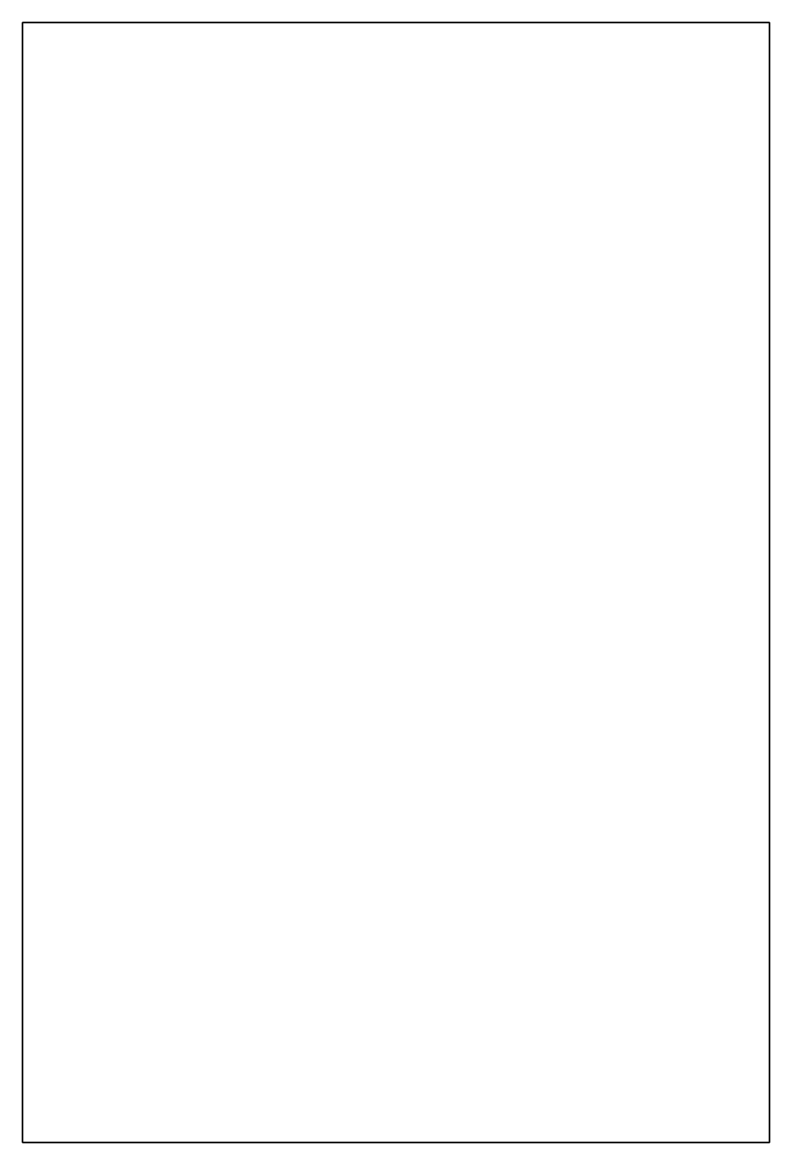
# Model space of a CAD drawing. Extents: x 210 to 335, y 119 to 307.
import ezdxf

# ---------------------------------------------------------------- set-up
doc = ezdxf.new("R2010")
doc.units = 0

msp = doc.modelspace()

# ---------------------------------------------------------------- linework, layer by layer
at = {"color": 7, "lineweight": 35}
for p, q in [((209.604218, 119.497223), (209.604218, 306.997223)), ((209.604218, 306.997223), (334.604218, 306.997223)), ((334.604218, 306.997223), (334.604218, 119.497223)), ((334.604218, 119.497223), (209.604218, 119.497223))]:
    msp.add_line(p, q, dxfattribs=at)

doc.saveas('drawing.dxf')
